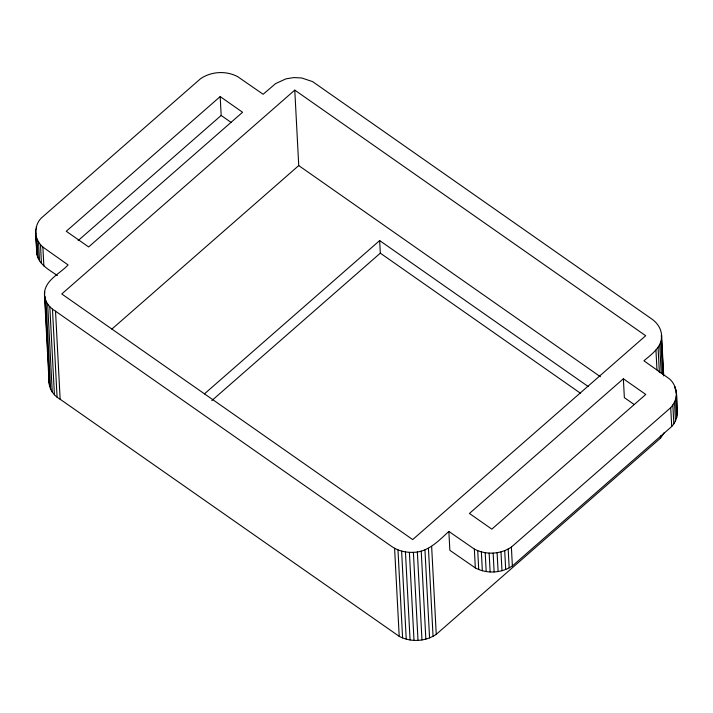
<?xml version="1.0" encoding="UTF-8"?>
<svg xmlns="http://www.w3.org/2000/svg" width="713" height="713" viewBox="0 0 713 713"><rect width="100%" height="100%" fill="white"/><g stroke="black" fill="none" stroke-linecap="round" stroke-linejoin="round"><path stroke-width="1.07" d="M57.37 275.512C48.867 269.701 37.103 263.596 36.639 251.778C36.559 240.709 32.388 227.064 41.292 218.053L200.629 78.644C211.396 71.353 226.19 70.56 237.67 76.656L263.142 94.268L275.583 83.617L285.975 78.84L293.827 77.583L301.768 77.984L312.624 81.63L651.548 318.845C657.021 322.526 661.192 328.479 661.584 335.19L663.714 375.911M36.639 251.778L36.737 248.65M661.584 335.19C662.368 346.776 651.7 354.209 643.928 360.787L669.133 378.639C678.972 386.633 676.298 400.653 677.35 411.677C677.617 417.158 675.336 422.497 671.708 426.534L512.371 565.944C501.604 573.234 486.81 574.027 475.33 567.931L449.858 550.32L448.869 531.443L474.341 549.063C485.82 555.16 500.615 554.366 511.381 547.076L670.719 407.667C674.346 403.629 676.628 398.291 676.361 392.81M664.329 432.515L660.559 438.103L436.249 634.356C425.483 641.647 410.688 642.44 399.209 636.344L60.142 399.244C54.241 395.893 49.509 389.913 49.099 382.961L44.482 294.897C43.912 280.503 59.883 273.872 68.083 264.933L42.878 247.081C38.832 243.454 35.989 238.392 35.65 232.91M49.099 382.961L49.224 379.753M220.183 96.585L66.247 231.27L88.644 246.948L242.58 112.262L220.183 96.585L221.173 115.453L78.109 240.62M294.781 90.114L61.773 293.97L412.693 539.581L645.702 335.725L294.781 90.114L298.738 165.585L111.825 329.121M204.479 393.852L379.664 240.584L588.18 386.517M211.841 400.563L380.323 253.16L379.664 240.584M448.869 531.443C438.78 540.588 428.148 552.201 413.388 552.334C405.715 552.691 397.827 550.828 391.517 546.345L55.534 311.189C49.625 307.829 44.892 301.857 44.482 294.897M623.367 378.772L469.43 513.458L491.827 529.135L645.773 394.449L623.367 378.772L624.356 397.64L634.214 404.538M298.738 165.585L600.435 376.749M221.173 115.453L231.03 122.351M380.323 253.16L580.64 393.362M677.056 409.601L677.35 411.677M675.924 389.699L676.102 393.032M676.263 395.938L677.252 414.814M674.961 386.678L675.077 388.897M675.639 399.048L676.628 417.916M674.489 402.079L675.478 420.946M672.84 404.966L673.83 423.834M670.719 407.667L671.708 426.534M661.316 335.386L663.393 374.646M660.862 341.429L662.591 374.45M659.712 344.459L661.209 373.077M658.063 347.347L659.391 372.658M655.942 350.047L656.976 369.86M660.443 435.901L660.559 438.103M511.381 547.076L512.371 565.944M508.182 549.019L509.171 567.887M504.697 550.623L505.686 569.491M500.989 551.853L501.979 570.721M497.104 552.691L498.093 571.559M493.138 553.11L494.127 571.978M489.145 553.119L490.134 571.986M485.196 552.7L486.186 571.568M481.364 551.88L482.353 570.748M477.728 550.659L478.717 569.527M474.341 549.063L475.33 567.931M431.632 546.292L436.249 634.356M428.433 548.244L433.049 636.299M424.948 549.848L429.565 637.903M421.231 551.078L425.848 639.133M417.355 551.907L421.971 639.971M413.388 552.334L418.005 640.39M409.396 552.343L414.003 640.399M405.447 551.924L410.064 639.989M401.615 551.104L406.232 639.16M397.979 549.883L402.595 637.939M394.592 548.288L399.209 636.344M55.534 311.189L60.142 399.244M52.459 309.13L57.076 397.194M49.812 306.742L54.429 394.797M47.655 304.059L52.263 392.123M46.024 301.153L50.641 389.209M42.878 247.081L43.867 265.949M44.607 291.688L44.723 293.89M44.839 296.091L49.571 386.134M40.472 244.621L41.461 263.489M38.52 241.93L39.509 260.798M37.049 239.042L38.039 257.91M36.372 226.672L36.488 228.891M35.748 229.773L35.98 234.212M36.087 236.021L37.076 254.889"/></g></svg>
